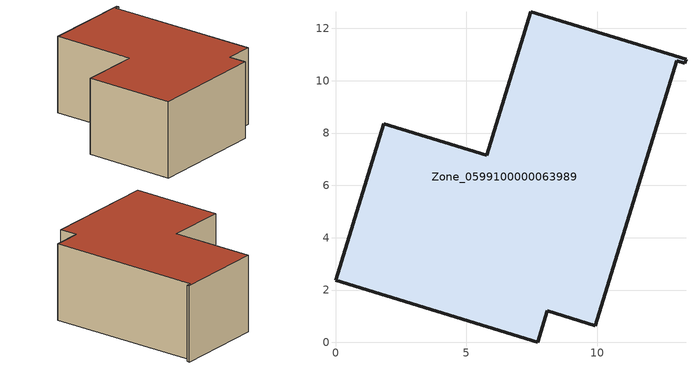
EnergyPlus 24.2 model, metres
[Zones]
Zone_0599100000063989
 floor ground (C_G): 7.73,0 0,2.37 1.85,8.36 5.78,7.15 7.47,12.64 13.4,10.82 13.35,10.67 13.05,10.76 9.93,0.63 8.1,1.2 z0
 wall outside (C_F): 0,2.37 7.73,0 8.1,1.2 9.93,0.63 13.05,10.76 13.35,10.67 13.4,10.82 7.47,12.64 5.78,7.15 1.85,8.36 0,2.37 z0:5.29
 roof outside (C_R): 13.4,10.82 7.47,12.64 5.78,7.15 1.85,8.36 0,2.37 7.73,0 8.1,1.2 9.93,0.63 13.05,10.76 13.35,10.67 z5.29
[BUILDING]
Pand.0599100000063989: North Axis=0; Terrain=City; Loads Convergence Tolerance Value=0.04; Temperature Convergence Tolerance Value=0.4; Solar Distribution=FullExterior; Maximum Number of Warmup Days=25; Minimum Number of Warmup Days=1
[Site:Location]
Rotterdam.The.Hague.AP_ZH_NLD Design_Conditions: Latitude=51.96; Longitude=4.45; Time Zone=1; Elevation=-4.5
[SITE:GROUNDTEMPERATURE:BUILDINGSURFACE]
18, 18, 18, 18, 18, 18, 18, 18, 18, 18, 18, 18
[MATERIAL] Thermal Absorptance=0.9; Solar Absorptance=0.7; Visible Absorptance=0.7
Name | Roughness | Thickness | Conductivity | Density | Specific Heat
G.TI.1975-1991 | MediumSmooth | 0.15 | 0.288461 | 540 | 1210
F.TI.1975-1991 | Rough | 0.3 | 0.230769 | 1920 | 840
R.TI.1975-1991 | MediumRough | 0.2 | 0.153846 | 1500 | 1000
[CONSTRUCTION]
C_G: G.TI.1975-1991
C_F: F.TI.1975-1991
C_R: R.TI.1975-1991
[ZONE]
Zone_0599100000063989: Type=1; Multiplier=1; Ceiling Height=Autocalculate; Volume=Autocalculate; Floor Area=autocalculate; Part of Total Floor Area=Yes
[ZONEINFILTRATION:DESIGNFLOWRATE]
Infil_Zone_0599100000063989: Zone or ZoneList or Space or SpaceList=Zone_0599100000063989; Schedule=AlwaysOn; Design Flow Rate Calculation Method=Flow/Area; Flow Rate per Floor Area=0.003; Constant Term Coefficient=1; Temperature Term Coefficient=0; Velocity Term Coefficient=0; Velocity Squared Term Coefficient=0
[HVACTEMPLATE:ZONE:IDEALLOADSAIRSYSTEM]
Zone_0599100000063989: Maximum Heating Supply Air Temperature=50; Minimum Cooling Supply Air Temperature=13; Maximum Heating Supply Air Humidity Ratio=0.0156; Minimum Cooling Supply Air Humidity Ratio=0.0077; Heating Limit=NoLimit; Cooling Limit=NoLimit; Dehumidification Control Type=ConstantSensibleHeatRatio; Cooling Sensible Heat Ratio=0.7; Dehumidification Setpoint=60; Humidification Control Type=None; Humidification Setpoint=30; Outdoor Air Method=None; Outdoor Air Flow Rate per Person=0.00944; Outdoor Air Flow Rate per Zone Floor Area=0; Outdoor Air Flow Rate per Zone=0; Demand Controlled Ventilation Type=None; Outdoor Air Economizer Type=NoEconomizer; Heat Recovery Type=None; Sensible Heat Recovery Effectiveness=0.7; Latent Heat Recovery Effectiveness=0.65
[ZONECONTROL:THERMOSTAT]
ThermostatControl_Zone_0599100000063989: Zone or ZoneList=Zone_0599100000063989; Control Type Schedule=DualSetpointControlType; Control 1=Thermostat_Zone_0599100000063989; Temperature Difference Between Cutout And Setpoint=0
[THERMOSTATSETPOINT:DUALSETPOINT]
Thermostat_Zone_0599100000063989: Heating Setpoint Temperature Schedule=HeatingSetpoint_Zone_0599100000063989; Cooling Setpoint Temperature Schedule=CoolingSetpoint_Zone_0599100000063989
[SCHEDULE:COMPACT]
HeatingSetpoint_Zone_0599100000063989: Through: 12/31, For: AllDays, Until: 24:00, 21
CoolingSetpoint_Zone_0599100000063989: Through: 12/31, For: AllDays, Until: 24:00, 24
DualSetpointControlType: Through: 12/31, For: AllDays, Until: 24:00, 4
AlwaysOn: Through: 12/31, For: AllDays, Until: 24:00, 1
